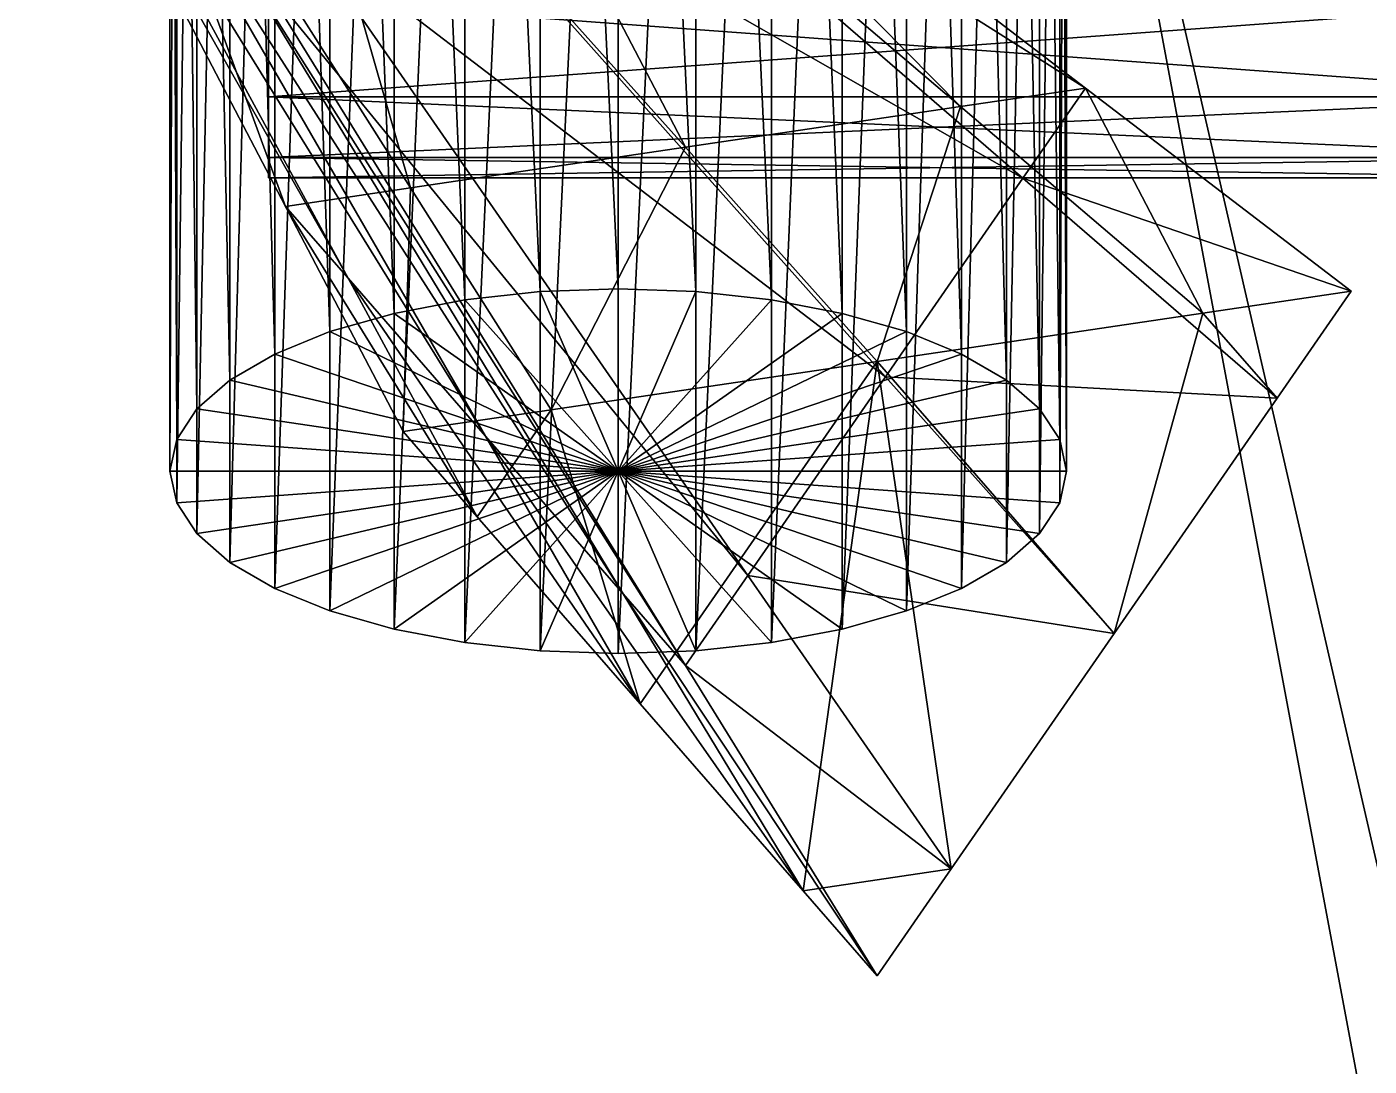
# Model space of a CAD drawing. Header units: metres. Extents: x -1.99 to 2.18, y -3.57 to 1.69.
# Drawn here: x -1.9039 to -1.6045, y 0.6739 to 0.9057 of the extents above; entities that cross this region are included whole.
import ezdxf

# ---------------------------------------------------------------- set-up
doc = ezdxf.new("R2010")
doc.units = ezdxf.units.M

msp = doc.modelspace()

# ---------------------------------------------------------------- linework, layer by layer
at = {"layer": 'Cylinder'}
for points in [[(-1.85, 1.172, 0), (-1.85, 0.89009, -0.10261), (-1.85, 0.91219, -0.15)], [(-1.85, 1.172, 0), (-1.85, 0.89009, -0.10261), (-1.85, 1.172, 0)], [(-1.85, 1.172, 0), (-1.85, 0.87656, -0.05209), (-1.85, 0.89009, -0.10261)], [(-1.85, 1.172, 0), (-1.85, 0.87656, -0.05209), (-1.85, 1.172, 0)], [(-1.85, 1.172, 0), (-1.85, 0.872, 0), (-1.85, 0.87656, -0.05209)], [(-1.85, 1.172, 0), (-1.85, 0.872, 0), (-1.85, 1.172, 0)], [(-1.85, 1.172, 0), (-1.85, 0.87656, 0.05209), (-1.85, 0.872, 0)], [(-1.85, 1.172, 0), (-1.85, 0.87656, 0.05209), (-1.85, 1.172, 0)], [(-1.85, 1.172, 0), (-1.85, 0.89009, 0.10261), (-1.85, 0.87656, 0.05209)], [(-1.85, 1.172, 0), (-1.85, 0.89009, 0.10261), (-1.85, 1.172, 0)], [(-1.85, 1.172, 0), (-1.85, 0.91219, 0.15), (-1.85, 0.89009, 0.10261)], [(-1.85, 0.89009, -0.10261), (-1.85, 0.91219, -0.15), (-1.85, 0.91219, -0.15)], [(-1.85, 0.89009, -0.10261), (-1.85, 0.89009, -0.10261), (-1.85, 0.91219, -0.15)], [(-1.85, 0.89009, -0.10261), (-1.55, 0.91219, -0.15), (-1.85, 0.91219, -0.15)], [(-1.85, 0.89009, -0.10261), (-1.55, 0.89009, -0.10261), (-1.55, 0.91219, -0.15)], [(-1.85, 0.91219, 0.15), (-1.85, 0.89009, 0.10261), (-1.85, 0.89009, 0.10261)], [(-1.85, 0.91219, 0.15), (-1.85, 0.91219, 0.15), (-1.85, 0.89009, 0.10261)], [(-1.85, 0.91219, 0.15), (-1.55, 0.89009, 0.10261), (-1.85, 0.89009, 0.10261)], [(-1.85, 0.91219, 0.15), (-1.55, 0.91219, 0.15), (-1.55, 0.89009, 0.10261)], [(-1.85, 0.87656, -0.05209), (-1.85, 0.89009, -0.10261), (-1.85, 0.89009, -0.10261)], [(-1.85, 0.87656, -0.05209), (-1.85, 0.87656, -0.05209), (-1.85, 0.89009, -0.10261)], [(-1.85, 0.87656, -0.05209), (-1.55, 0.89009, -0.10261), (-1.85, 0.89009, -0.10261)], [(-1.85, 0.87656, -0.05209), (-1.55, 0.87656, -0.05209), (-1.55, 0.89009, -0.10261)], [(-1.85, 0.89009, 0.10261), (-1.85, 0.87656, 0.05209), (-1.85, 0.87656, 0.05209)], [(-1.85, 0.89009, 0.10261), (-1.85, 0.89009, 0.10261), (-1.85, 0.87656, 0.05209)], [(-1.85, 0.89009, 0.10261), (-1.55, 0.87656, 0.05209), (-1.85, 0.87656, 0.05209)], [(-1.85, 0.89009, 0.10261), (-1.55, 0.89009, 0.10261), (-1.55, 0.87656, 0.05209)], [(-1.85, 0.872, 0), (-1.85, 0.87656, -0.05209), (-1.85, 0.87656, -0.05209)], [(-1.85, 0.872, 0), (-1.85, 0.872, 0), (-1.85, 0.87656, -0.05209)], [(-1.85, 0.872, 0), (-1.55, 0.87656, -0.05209), (-1.85, 0.87656, -0.05209)], [(-1.85, 0.872, 0), (-1.55, 0.872, 0), (-1.55, 0.87656, -0.05209)], [(-1.85, 0.87656, 0.05209), (-1.85, 0.872, 0), (-1.85, 0.872, 0)], [(-1.85, 0.87656, 0.05209), (-1.85, 0.87656, 0.05209), (-1.85, 0.872, 0)], [(-1.85, 0.87656, 0.05209), (-1.55, 0.872, 0), (-1.85, 0.872, 0)], [(-1.85, 0.87656, 0.05209), (-1.55, 0.87656, 0.05209), (-1.55, 0.872, 0)]]:
    msp.add_3dface(points, dxfattribs=at)
at = {"layer": 'Cylinder 1'}
for points in [[(-1.772, 0.84725, -0.25405), (-1.772, 1.21267, -0.09135), (-1.78937, 1.21205, -0.08997)], [(-1.75464, 0.84664, -0.25266), (-1.772, 1.21267, -0.09135), (-1.772, 0.84725, -0.25405)], [(-1.75464, 0.84664, -0.25266), (-1.75464, 1.21205, -0.08997), (-1.772, 1.21267, -0.09135)], [(-1.8062, 0.8448, -0.24854), (-1.8062, 1.21022, -0.08585), (-1.822, 1.20722, -0.07912)], [(-1.78937, 0.84664, -0.25266), (-1.78937, 1.21205, -0.08997), (-1.8062, 1.21022, -0.08585)], [(-1.78937, 0.84664, -0.25266), (-1.8062, 1.21022, -0.08585), (-1.8062, 0.8448, -0.24854)], [(-1.772, 0.84725, -0.25405), (-1.78937, 1.21205, -0.08997), (-1.78937, 0.84664, -0.25266)], [(-1.7378, 0.8448, -0.24854), (-1.75464, 1.21205, -0.08997), (-1.75464, 0.84664, -0.25266)], [(-1.7378, 0.8448, -0.24854), (-1.7378, 1.21022, -0.08585), (-1.75464, 1.21205, -0.08997)], [(-1.722, 0.8418, -0.24181), (-1.7378, 1.21022, -0.08585), (-1.7378, 0.8448, -0.24854)], [(-1.722, 0.8418, -0.24181), (-1.722, 1.20722, -0.07912), (-1.7378, 1.21022, -0.08585)], [(-1.822, 0.8418, -0.24181), (-1.822, 1.20722, -0.07912), (-1.83628, 1.20316, -0.06998)], [(-1.8062, 0.8448, -0.24854), (-1.822, 1.20722, -0.07912), (-1.822, 0.8418, -0.24181)], [(-1.70772, 0.83774, -0.23268), (-1.722, 1.20722, -0.07912), (-1.722, 0.8418, -0.24181)], [(-1.70772, 0.83774, -0.23268), (-1.70772, 1.20316, -0.06998), (-1.722, 1.20722, -0.07912)], [(-1.83628, 0.83774, -0.23268), (-1.83628, 1.20316, -0.06998), (-1.84861, 1.19814, -0.05872)], [(-1.822, 0.8418, -0.24181), (-1.83628, 1.20316, -0.06998), (-1.83628, 0.83774, -0.23268)], [(-1.6954, 0.83273, -0.22142), (-1.70772, 1.20316, -0.06998), (-1.70772, 0.83774, -0.23268)], [(-1.6954, 0.83273, -0.22142), (-1.6954, 1.19814, -0.05872), (-1.70772, 1.20316, -0.06998)], [(-1.84861, 0.83273, -0.22142), (-1.84861, 1.19814, -0.05872), (-1.8586, 1.19234, -0.04568)], [(-1.83628, 0.83774, -0.23268), (-1.84861, 1.19814, -0.05872), (-1.84861, 0.83273, -0.22142)], [(-1.6854, 0.82692, -0.20837), (-1.6954, 1.19814, -0.05872), (-1.6954, 0.83273, -0.22142)], [(-1.6854, 0.82692, -0.20837), (-1.6854, 1.19234, -0.04568), (-1.6954, 1.19814, -0.05872)], [(-1.8586, 0.82692, -0.20837), (-1.8586, 1.19234, -0.04568), (-1.86597, 1.18591, -0.03125)], [(-1.84861, 0.83273, -0.22142), (-1.8586, 1.19234, -0.04568), (-1.8586, 0.82692, -0.20837)], [(-1.67803, 0.82049, -0.19394), (-1.6854, 1.19234, -0.04568), (-1.6854, 0.82692, -0.20837)], [(-1.67803, 0.82049, -0.19394), (-1.67803, 1.18591, -0.03125), (-1.6854, 1.19234, -0.04568)], [(-1.86597, 0.82049, -0.19394), (-1.86597, 1.18591, -0.03125), (-1.87048, 1.17906, -0.01586)], [(-1.8586, 0.82692, -0.20837), (-1.86597, 1.18591, -0.03125), (-1.86597, 0.82049, -0.19394)], [(-1.67352, 0.81364, -0.17856), (-1.67803, 1.18591, -0.03125), (-1.67803, 0.82049, -0.19394)], [(-1.67352, 0.81364, -0.17856), (-1.67352, 1.17906, -0.01586), (-1.67803, 1.18591, -0.03125)], [(-1.87048, 0.81364, -0.17856), (-1.87048, 1.17906, -0.01586), (-1.872, 1.172, 0)], [(-1.86597, 0.82049, -0.19394), (-1.87048, 1.17906, -0.01586), (-1.87048, 0.81364, -0.17856)], [(-1.672, 0.80658, -0.16269), (-1.67352, 1.17906, -0.01586), (-1.67352, 0.81364, -0.17856)], [(-1.672, 0.80658, -0.16269), (-1.672, 1.172, 0), (-1.67352, 1.17906, -0.01586)], [(-1.872, 0.80658, -0.16269), (-1.872, 1.172, 0), (-1.87048, 1.16494, 0.01586)], [(-1.87048, 0.81364, -0.17856), (-1.872, 1.172, 0), (-1.872, 0.80658, -0.16269)], [(-1.67352, 0.79952, -0.14683), (-1.672, 1.172, 0), (-1.672, 0.80658, -0.16269)], [(-1.67352, 0.79952, -0.14683), (-1.67352, 1.16494, 0.01586), (-1.672, 1.172, 0)], [(-1.872, 0.80658, -0.16269), (-1.87048, 1.16494, 0.01586), (-1.87048, 0.79952, -0.14683)], [(-1.87048, 0.79952, -0.14683), (-1.87048, 1.16494, 0.01586), (-1.86597, 1.15809, 0.03125)], [(-1.67803, 0.79267, -0.13145), (-1.67352, 1.16494, 0.01586), (-1.67352, 0.79952, -0.14683)], [(-1.67803, 0.79267, -0.13145), (-1.67803, 1.15809, 0.03125), (-1.67352, 1.16494, 0.01586)], [(-1.87048, 0.79952, -0.14683), (-1.86597, 1.15809, 0.03125), (-1.86597, 0.79267, -0.13145)], [(-1.86597, 0.79267, -0.13145), (-1.86597, 1.15809, 0.03125), (-1.8586, 1.15166, 0.04568)], [(-1.6854, 0.78624, -0.11702), (-1.67803, 1.15809, 0.03125), (-1.67803, 0.79267, -0.13145)], [(-1.6854, 0.78624, -0.11702), (-1.6854, 1.15166, 0.04568), (-1.67803, 1.15809, 0.03125)], [(-1.86597, 0.79267, -0.13145), (-1.8586, 1.15166, 0.04568), (-1.8586, 0.78624, -0.11702)], [(-1.8586, 0.78624, -0.11702), (-1.8586, 1.15166, 0.04568), (-1.84861, 1.14585, 0.05872)], [(-1.6954, 0.78044, -0.10397), (-1.6854, 1.15166, 0.04568), (-1.6854, 0.78624, -0.11702)], [(-1.6954, 0.78044, -0.10397), (-1.6954, 1.14585, 0.05872), (-1.6854, 1.15166, 0.04568)], [(-1.8586, 0.78624, -0.11702), (-1.84861, 1.14585, 0.05872), (-1.84861, 0.78044, -0.10397)], [(-1.84861, 0.78044, -0.10397), (-1.84861, 1.14585, 0.05872), (-1.83628, 1.14084, 0.06998)], [(-1.70772, 0.77542, -0.09271), (-1.6954, 1.14585, 0.05872), (-1.6954, 0.78044, -0.10397)], [(-1.70772, 0.77542, -0.09271), (-1.70772, 1.14084, 0.06998), (-1.6954, 1.14585, 0.05872)], [(-1.84861, 0.78044, -0.10397), (-1.83628, 1.14084, 0.06998), (-1.83628, 0.77542, -0.09271)], [(-1.83628, 0.77542, -0.09271), (-1.83628, 1.14084, 0.06998), (-1.822, 1.13677, 0.07912)], [(-1.722, 0.77136, -0.08358), (-1.70772, 1.14084, 0.06998), (-1.70772, 0.77542, -0.09271)], [(-1.722, 0.77136, -0.08358), (-1.722, 1.13677, 0.07912), (-1.70772, 1.14084, 0.06998)], [(-1.83628, 0.77542, -0.09271), (-1.822, 1.13677, 0.07912), (-1.822, 0.77136, -0.08358)], [(-1.822, 0.77136, -0.08358), (-1.822, 1.13677, 0.07912), (-1.8062, 1.13378, 0.08585)], [(-1.7378, 0.76836, -0.07685), (-1.722, 1.13677, 0.07912), (-1.722, 0.77136, -0.08358)], [(-1.7378, 0.76836, -0.07685), (-1.7378, 1.13378, 0.08585), (-1.722, 1.13677, 0.07912)], [(-1.822, 0.77136, -0.08358), (-1.8062, 1.13378, 0.08585), (-1.8062, 0.76836, -0.07685)], [(-1.8062, 0.76836, -0.07685), (-1.8062, 1.13378, 0.08585), (-1.78937, 1.13194, 0.08997)], [(-1.8062, 0.76836, -0.07685), (-1.78937, 1.13194, 0.08997), (-1.78937, 0.76652, -0.07273)], [(-1.78937, 0.76652, -0.07273), (-1.78937, 1.13194, 0.08997), (-1.772, 1.13133, 0.09135)], [(-1.772, 0.76591, -0.07134), (-1.75464, 1.13194, 0.08997), (-1.75464, 0.76652, -0.07273)], [(-1.772, 0.76591, -0.07134), (-1.772, 1.13133, 0.09135), (-1.75464, 1.13194, 0.08997)], [(-1.75464, 0.76652, -0.07273), (-1.7378, 1.13378, 0.08585), (-1.7378, 0.76836, -0.07685)], [(-1.75464, 0.76652, -0.07273), (-1.75464, 1.13194, 0.08997), (-1.7378, 1.13378, 0.08585)], [(-1.78937, 0.76652, -0.07273), (-1.772, 1.13133, 0.09135), (-1.772, 0.76591, -0.07134)], [(-1.772, 0.80658, -0.16269), (-1.8062, 0.8448, -0.24854), (-1.822, 0.8418, -0.24181)], [(-1.8062, 0.8448, -0.24854), (-1.822, 0.8418, -0.24181), (-1.822, 0.8418, -0.24181)], [(-1.8062, 0.8448, -0.24854), (-1.8062, 0.8448, -0.24854), (-1.822, 0.8418, -0.24181)], [(-1.772, 0.80658, -0.16269), (-1.78937, 0.84664, -0.25266), (-1.8062, 0.8448, -0.24854)], [(-1.78937, 0.84664, -0.25266), (-1.8062, 0.8448, -0.24854), (-1.8062, 0.8448, -0.24854)], [(-1.78937, 0.84664, -0.25266), (-1.78937, 0.84664, -0.25266), (-1.8062, 0.8448, -0.24854)], [(-1.772, 0.80658, -0.16269), (-1.8062, 0.8448, -0.24854), (-1.772, 0.80658, -0.16269)], [(-1.772, 0.80658, -0.16269), (-1.772, 0.84725, -0.25405), (-1.78937, 0.84664, -0.25266)], [(-1.772, 0.84725, -0.25405), (-1.78937, 0.84664, -0.25266), (-1.78937, 0.84664, -0.25266)], [(-1.772, 0.84725, -0.25405), (-1.772, 0.84725, -0.25405), (-1.78937, 0.84664, -0.25266)], [(-1.772, 0.80658, -0.16269), (-1.78937, 0.84664, -0.25266), (-1.772, 0.80658, -0.16269)], [(-1.772, 0.80658, -0.16269), (-1.772, 0.84725, -0.25405), (-1.772, 0.80658, -0.16269)], [(-1.772, 0.80658, -0.16269), (-1.75464, 0.84664, -0.25266), (-1.772, 0.84725, -0.25405)], [(-1.75464, 0.84664, -0.25266), (-1.772, 0.84725, -0.25405), (-1.772, 0.84725, -0.25405)], [(-1.75464, 0.84664, -0.25266), (-1.75464, 0.84664, -0.25266), (-1.772, 0.84725, -0.25405)], [(-1.772, 0.80658, -0.16269), (-1.75464, 0.84664, -0.25266), (-1.772, 0.80658, -0.16269)], [(-1.772, 0.80658, -0.16269), (-1.7378, 0.8448, -0.24854), (-1.75464, 0.84664, -0.25266)], [(-1.772, 0.80658, -0.16269), (-1.7378, 0.8448, -0.24854), (-1.772, 0.80658, -0.16269)], [(-1.772, 0.80658, -0.16269), (-1.722, 0.8418, -0.24181), (-1.7378, 0.8448, -0.24854)], [(-1.7378, 0.8448, -0.24854), (-1.75464, 0.84664, -0.25266), (-1.75464, 0.84664, -0.25266)], [(-1.7378, 0.8448, -0.24854), (-1.7378, 0.8448, -0.24854), (-1.75464, 0.84664, -0.25266)], [(-1.722, 0.8418, -0.24181), (-1.7378, 0.8448, -0.24854), (-1.7378, 0.8448, -0.24854)], [(-1.722, 0.8418, -0.24181), (-1.722, 0.8418, -0.24181), (-1.7378, 0.8448, -0.24854)], [(-1.772, 0.80658, -0.16269), (-1.822, 0.8418, -0.24181), (-1.83628, 0.83774, -0.23268)], [(-1.822, 0.8418, -0.24181), (-1.83628, 0.83774, -0.23268), (-1.83628, 0.83774, -0.23268)], [(-1.822, 0.8418, -0.24181), (-1.822, 0.8418, -0.24181), (-1.83628, 0.83774, -0.23268)], [(-1.772, 0.80658, -0.16269), (-1.822, 0.8418, -0.24181), (-1.772, 0.80658, -0.16269)], [(-1.772, 0.80658, -0.16269), (-1.722, 0.8418, -0.24181), (-1.772, 0.80658, -0.16269)], [(-1.772, 0.80658, -0.16269), (-1.70772, 0.83774, -0.23268), (-1.722, 0.8418, -0.24181)], [(-1.70772, 0.83774, -0.23268), (-1.722, 0.8418, -0.24181), (-1.722, 0.8418, -0.24181)], [(-1.70772, 0.83774, -0.23268), (-1.70772, 0.83774, -0.23268), (-1.722, 0.8418, -0.24181)], [(-1.772, 0.80658, -0.16269), (-1.83628, 0.83774, -0.23268), (-1.84861, 0.83273, -0.22142)], [(-1.83628, 0.83774, -0.23268), (-1.84861, 0.83273, -0.22142), (-1.84861, 0.83273, -0.22142)], [(-1.83628, 0.83774, -0.23268), (-1.83628, 0.83774, -0.23268), (-1.84861, 0.83273, -0.22142)], [(-1.772, 0.80658, -0.16269), (-1.83628, 0.83774, -0.23268), (-1.772, 0.80658, -0.16269)], [(-1.772, 0.80658, -0.16269), (-1.70772, 0.83774, -0.23268), (-1.772, 0.80658, -0.16269)], [(-1.772, 0.80658, -0.16269), (-1.6954, 0.83273, -0.22142), (-1.70772, 0.83774, -0.23268)], [(-1.6954, 0.83273, -0.22142), (-1.70772, 0.83774, -0.23268), (-1.70772, 0.83774, -0.23268)], [(-1.6954, 0.83273, -0.22142), (-1.6954, 0.83273, -0.22142), (-1.70772, 0.83774, -0.23268)], [(-1.772, 0.80658, -0.16269), (-1.84861, 0.83273, -0.22142), (-1.8586, 0.82692, -0.20837)], [(-1.84861, 0.83273, -0.22142), (-1.8586, 0.82692, -0.20837), (-1.8586, 0.82692, -0.20837)], [(-1.84861, 0.83273, -0.22142), (-1.84861, 0.83273, -0.22142), (-1.8586, 0.82692, -0.20837)], [(-1.772, 0.80658, -0.16269), (-1.84861, 0.83273, -0.22142), (-1.772, 0.80658, -0.16269)], [(-1.772, 0.80658, -0.16269), (-1.6954, 0.83273, -0.22142), (-1.772, 0.80658, -0.16269)], [(-1.772, 0.80658, -0.16269), (-1.6854, 0.82692, -0.20837), (-1.6954, 0.83273, -0.22142)], [(-1.6854, 0.82692, -0.20837), (-1.6954, 0.83273, -0.22142), (-1.6954, 0.83273, -0.22142)], [(-1.6854, 0.82692, -0.20837), (-1.6854, 0.82692, -0.20837), (-1.6954, 0.83273, -0.22142)], [(-1.772, 0.80658, -0.16269), (-1.8586, 0.82692, -0.20837), (-1.86597, 0.82049, -0.19394)], [(-1.8586, 0.82692, -0.20837), (-1.86597, 0.82049, -0.19394), (-1.86597, 0.82049, -0.19394)], [(-1.8586, 0.82692, -0.20837), (-1.8586, 0.82692, -0.20837), (-1.86597, 0.82049, -0.19394)], [(-1.772, 0.80658, -0.16269), (-1.8586, 0.82692, -0.20837), (-1.772, 0.80658, -0.16269)], [(-1.772, 0.80658, -0.16269), (-1.6854, 0.82692, -0.20837), (-1.772, 0.80658, -0.16269)], [(-1.772, 0.80658, -0.16269), (-1.67803, 0.82049, -0.19394), (-1.6854, 0.82692, -0.20837)], [(-1.67803, 0.82049, -0.19394), (-1.6854, 0.82692, -0.20837), (-1.6854, 0.82692, -0.20837)], [(-1.67803, 0.82049, -0.19394), (-1.67803, 0.82049, -0.19394), (-1.6854, 0.82692, -0.20837)], [(-1.772, 0.80658, -0.16269), (-1.86597, 0.82049, -0.19394), (-1.87048, 0.81364, -0.17856)], [(-1.86597, 0.82049, -0.19394), (-1.87048, 0.81364, -0.17856), (-1.87048, 0.81364, -0.17856)], [(-1.86597, 0.82049, -0.19394), (-1.86597, 0.82049, -0.19394), (-1.87048, 0.81364, -0.17856)], [(-1.772, 0.80658, -0.16269), (-1.86597, 0.82049, -0.19394), (-1.772, 0.80658, -0.16269)], [(-1.772, 0.80658, -0.16269), (-1.67803, 0.82049, -0.19394), (-1.772, 0.80658, -0.16269)], [(-1.772, 0.80658, -0.16269), (-1.67352, 0.81364, -0.17856), (-1.67803, 0.82049, -0.19394)], [(-1.67352, 0.81364, -0.17856), (-1.67803, 0.82049, -0.19394), (-1.67803, 0.82049, -0.19394)], [(-1.67352, 0.81364, -0.17856), (-1.67352, 0.81364, -0.17856), (-1.67803, 0.82049, -0.19394)], [(-1.772, 0.80658, -0.16269), (-1.87048, 0.81364, -0.17856), (-1.872, 0.80658, -0.16269)], [(-1.87048, 0.81364, -0.17856), (-1.872, 0.80658, -0.16269), (-1.872, 0.80658, -0.16269)], [(-1.87048, 0.81364, -0.17856), (-1.87048, 0.81364, -0.17856), (-1.872, 0.80658, -0.16269)], [(-1.772, 0.80658, -0.16269), (-1.87048, 0.81364, -0.17856), (-1.772, 0.80658, -0.16269)], [(-1.772, 0.80658, -0.16269), (-1.67352, 0.81364, -0.17856), (-1.772, 0.80658, -0.16269)], [(-1.772, 0.80658, -0.16269), (-1.672, 0.80658, -0.16269), (-1.67352, 0.81364, -0.17856)], [(-1.672, 0.80658, -0.16269), (-1.67352, 0.81364, -0.17856), (-1.67352, 0.81364, -0.17856)], [(-1.672, 0.80658, -0.16269), (-1.672, 0.80658, -0.16269), (-1.67352, 0.81364, -0.17856)], [(-1.772, 0.80658, -0.16269), (-1.872, 0.80658, -0.16269), (-1.87048, 0.79952, -0.14683)], [(-1.872, 0.80658, -0.16269), (-1.87048, 0.79952, -0.14683), (-1.87048, 0.79952, -0.14683)], [(-1.872, 0.80658, -0.16269), (-1.872, 0.80658, -0.16269), (-1.87048, 0.79952, -0.14683)], [(-1.772, 0.80658, -0.16269), (-1.872, 0.80658, -0.16269), (-1.772, 0.80658, -0.16269)], [(-1.772, 0.80658, -0.16269), (-1.87048, 0.79952, -0.14683), (-1.86597, 0.79267, -0.13145)], [(-1.772, 0.80658, -0.16269), (-1.87048, 0.79952, -0.14683), (-1.772, 0.80658, -0.16269)], [(-1.772, 0.80658, -0.16269), (-1.86597, 0.79267, -0.13145), (-1.772, 0.80658, -0.16269)], [(-1.772, 0.80658, -0.16269), (-1.86597, 0.79267, -0.13145), (-1.8586, 0.78624, -0.11702)], [(-1.772, 0.80658, -0.16269), (-1.8586, 0.78624, -0.11702), (-1.84861, 0.78044, -0.10397)], [(-1.772, 0.80658, -0.16269), (-1.8586, 0.78624, -0.11702), (-1.772, 0.80658, -0.16269)], [(-1.772, 0.80658, -0.16269), (-1.84861, 0.78044, -0.10397), (-1.83628, 0.77542, -0.09271)], [(-1.772, 0.80658, -0.16269), (-1.84861, 0.78044, -0.10397), (-1.772, 0.80658, -0.16269)], [(-1.772, 0.80658, -0.16269), (-1.83628, 0.77542, -0.09271), (-1.822, 0.77136, -0.08358)], [(-1.772, 0.80658, -0.16269), (-1.83628, 0.77542, -0.09271), (-1.772, 0.80658, -0.16269)], [(-1.772, 0.80658, -0.16269), (-1.822, 0.77136, -0.08358), (-1.8062, 0.76836, -0.07685)], [(-1.772, 0.80658, -0.16269), (-1.822, 0.77136, -0.08358), (-1.772, 0.80658, -0.16269)], [(-1.772, 0.80658, -0.16269), (-1.8062, 0.76836, -0.07685), (-1.78937, 0.76652, -0.07273)], [(-1.772, 0.80658, -0.16269), (-1.8062, 0.76836, -0.07685), (-1.772, 0.80658, -0.16269)], [(-1.772, 0.80658, -0.16269), (-1.78937, 0.76652, -0.07273), (-1.772, 0.76591, -0.07134)], [(-1.772, 0.80658, -0.16269), (-1.78937, 0.76652, -0.07273), (-1.772, 0.80658, -0.16269)], [(-1.772, 0.80658, -0.16269), (-1.672, 0.80658, -0.16269), (-1.772, 0.80658, -0.16269)], [(-1.772, 0.80658, -0.16269), (-1.67352, 0.79952, -0.14683), (-1.672, 0.80658, -0.16269)], [(-1.772, 0.80658, -0.16269), (-1.67352, 0.79952, -0.14683), (-1.772, 0.80658, -0.16269)], [(-1.772, 0.80658, -0.16269), (-1.67803, 0.79267, -0.13145), (-1.67352, 0.79952, -0.14683)], [(-1.772, 0.80658, -0.16269), (-1.67803, 0.79267, -0.13145), (-1.772, 0.80658, -0.16269)], [(-1.772, 0.80658, -0.16269), (-1.6854, 0.78624, -0.11702), (-1.67803, 0.79267, -0.13145)], [(-1.772, 0.80658, -0.16269), (-1.6854, 0.78624, -0.11702), (-1.772, 0.80658, -0.16269)], [(-1.772, 0.80658, -0.16269), (-1.6954, 0.78044, -0.10397), (-1.6854, 0.78624, -0.11702)], [(-1.772, 0.80658, -0.16269), (-1.6954, 0.78044, -0.10397), (-1.772, 0.80658, -0.16269)], [(-1.772, 0.80658, -0.16269), (-1.70772, 0.77542, -0.09271), (-1.6954, 0.78044, -0.10397)], [(-1.772, 0.80658, -0.16269), (-1.70772, 0.77542, -0.09271), (-1.772, 0.80658, -0.16269)], [(-1.772, 0.80658, -0.16269), (-1.722, 0.77136, -0.08358), (-1.70772, 0.77542, -0.09271)], [(-1.772, 0.80658, -0.16269), (-1.722, 0.77136, -0.08358), (-1.772, 0.80658, -0.16269)], [(-1.772, 0.80658, -0.16269), (-1.7378, 0.76836, -0.07685), (-1.722, 0.77136, -0.08358)], [(-1.772, 0.80658, -0.16269), (-1.7378, 0.76836, -0.07685), (-1.772, 0.80658, -0.16269)], [(-1.772, 0.80658, -0.16269), (-1.75464, 0.76652, -0.07273), (-1.7378, 0.76836, -0.07685)], [(-1.772, 0.80658, -0.16269), (-1.75464, 0.76652, -0.07273), (-1.772, 0.80658, -0.16269)], [(-1.772, 0.80658, -0.16269), (-1.772, 0.76591, -0.07134), (-1.75464, 0.76652, -0.07273)], [(-1.772, 0.80658, -0.16269), (-1.772, 0.76591, -0.07134), (-1.772, 0.80658, -0.16269)], [(-1.67352, 0.79952, -0.14683), (-1.672, 0.80658, -0.16269), (-1.672, 0.80658, -0.16269)], [(-1.67352, 0.79952, -0.14683), (-1.67352, 0.79952, -0.14683), (-1.672, 0.80658, -0.16269)], [(-1.87048, 0.79952, -0.14683), (-1.86597, 0.79267, -0.13145), (-1.86597, 0.79267, -0.13145)], [(-1.87048, 0.79952, -0.14683), (-1.87048, 0.79952, -0.14683), (-1.86597, 0.79267, -0.13145)], [(-1.67803, 0.79267, -0.13145), (-1.67352, 0.79952, -0.14683), (-1.67352, 0.79952, -0.14683)], [(-1.67803, 0.79267, -0.13145), (-1.67803, 0.79267, -0.13145), (-1.67352, 0.79952, -0.14683)], [(-1.86597, 0.79267, -0.13145), (-1.8586, 0.78624, -0.11702), (-1.8586, 0.78624, -0.11702)], [(-1.86597, 0.79267, -0.13145), (-1.86597, 0.79267, -0.13145), (-1.8586, 0.78624, -0.11702)], [(-1.6854, 0.78624, -0.11702), (-1.67803, 0.79267, -0.13145), (-1.67803, 0.79267, -0.13145)], [(-1.6854, 0.78624, -0.11702), (-1.6854, 0.78624, -0.11702), (-1.67803, 0.79267, -0.13145)], [(-1.8586, 0.78624, -0.11702), (-1.84861, 0.78044, -0.10397), (-1.84861, 0.78044, -0.10397)], [(-1.8586, 0.78624, -0.11702), (-1.8586, 0.78624, -0.11702), (-1.84861, 0.78044, -0.10397)], [(-1.6954, 0.78044, -0.10397), (-1.6854, 0.78624, -0.11702), (-1.6854, 0.78624, -0.11702)], [(-1.6954, 0.78044, -0.10397), (-1.6954, 0.78044, -0.10397), (-1.6854, 0.78624, -0.11702)], [(-1.84861, 0.78044, -0.10397), (-1.83628, 0.77542, -0.09271), (-1.83628, 0.77542, -0.09271)], [(-1.84861, 0.78044, -0.10397), (-1.84861, 0.78044, -0.10397), (-1.83628, 0.77542, -0.09271)], [(-1.70772, 0.77542, -0.09271), (-1.6954, 0.78044, -0.10397), (-1.6954, 0.78044, -0.10397)], [(-1.70772, 0.77542, -0.09271), (-1.70772, 0.77542, -0.09271), (-1.6954, 0.78044, -0.10397)], [(-1.83628, 0.77542, -0.09271), (-1.822, 0.77136, -0.08358), (-1.822, 0.77136, -0.08358)], [(-1.83628, 0.77542, -0.09271), (-1.83628, 0.77542, -0.09271), (-1.822, 0.77136, -0.08358)], [(-1.722, 0.77136, -0.08358), (-1.70772, 0.77542, -0.09271), (-1.70772, 0.77542, -0.09271)], [(-1.722, 0.77136, -0.08358), (-1.722, 0.77136, -0.08358), (-1.70772, 0.77542, -0.09271)], [(-1.822, 0.77136, -0.08358), (-1.8062, 0.76836, -0.07685), (-1.8062, 0.76836, -0.07685)], [(-1.822, 0.77136, -0.08358), (-1.822, 0.77136, -0.08358), (-1.8062, 0.76836, -0.07685)], [(-1.7378, 0.76836, -0.07685), (-1.722, 0.77136, -0.08358), (-1.722, 0.77136, -0.08358)], [(-1.7378, 0.76836, -0.07685), (-1.7378, 0.76836, -0.07685), (-1.722, 0.77136, -0.08358)], [(-1.8062, 0.76836, -0.07685), (-1.78937, 0.76652, -0.07273), (-1.78937, 0.76652, -0.07273)], [(-1.8062, 0.76836, -0.07685), (-1.8062, 0.76836, -0.07685), (-1.78937, 0.76652, -0.07273)], [(-1.78937, 0.76652, -0.07273), (-1.772, 0.76591, -0.07134), (-1.772, 0.76591, -0.07134)], [(-1.78937, 0.76652, -0.07273), (-1.78937, 0.76652, -0.07273), (-1.772, 0.76591, -0.07134)], [(-1.772, 0.76591, -0.07134), (-1.75464, 0.76652, -0.07273), (-1.75464, 0.76652, -0.07273)], [(-1.772, 0.76591, -0.07134), (-1.772, 0.76591, -0.07134), (-1.75464, 0.76652, -0.07273)], [(-1.75464, 0.76652, -0.07273), (-1.7378, 0.76836, -0.07685), (-1.7378, 0.76836, -0.07685)], [(-1.75464, 0.76652, -0.07273), (-1.75464, 0.76652, -0.07273), (-1.7378, 0.76836, -0.07685)]]:
    msp.add_3dface(points, dxfattribs=at)
at = {"layer": 'Pyramid 2'}
for points in [[(-1.79819, 0.99177, -0.33902), (-1.69566, 0.88792, -0.10576), (-1.8147, 0.98933, -0.33353)], [(-1.80644, 0.97984, -0.34104), (-1.66779, 0.89205, -0.11503), (-1.79819, 0.99177, -0.33902)], [(-1.79819, 0.99177, -0.33902), (-1.66779, 0.89205, -0.11503), (-1.69566, 0.88792, -0.10576)], [(-1.8147, 0.98933, -0.33353), (-1.75699, 0.87884, -0.08537), (-1.85104, 0.98395, -0.32145)], [(-1.8147, 0.98933, -0.33353), (-1.69566, 0.88792, -0.10576), (-1.75699, 0.87884, -0.08537)], [(-1.85104, 0.98395, -0.32145), (-1.81831, 0.86976, -0.06498), (-1.88738, 0.97857, -0.30936)], [(-1.85104, 0.98395, -0.32145), (-1.75699, 0.87884, -0.08537), (-1.81831, 0.86976, -0.06498)], [(-1.82461, 0.9536, -0.34549), (-1.68173, 0.87192, -0.11844), (-1.80644, 0.97984, -0.34104)], [(-1.80644, 0.97984, -0.34104), (-1.68173, 0.87192, -0.11844), (-1.66779, 0.89205, -0.11503)], [(-1.88738, 0.97857, -0.30936), (-1.84619, 0.86564, -0.05571), (-1.9039, 0.97612, -0.30387)], [(-1.9039, 0.97612, -0.30387), (-1.83225, 0.84963, -0.06839), (-1.89564, 0.96664, -0.31138)], [(-1.9039, 0.97612, -0.30387), (-1.84619, 0.86564, -0.05571), (-1.83225, 0.84963, -0.06839)], [(-1.88738, 0.97857, -0.30936), (-1.81831, 0.86976, -0.06498), (-1.84619, 0.86564, -0.05571)], [(-1.89564, 0.96664, -0.31138), (-1.80159, 0.81443, -0.09628), (-1.87747, 0.94578, -0.32791)], [(-1.89564, 0.96664, -0.31138), (-1.83225, 0.84963, -0.06839), (-1.80159, 0.81443, -0.09628)], [(-1.84278, 0.92736, -0.34993), (-1.71239, 0.82763, -0.12594), (-1.82461, 0.9536, -0.34549)], [(-1.82461, 0.9536, -0.34549), (-1.71239, 0.82763, -0.12594), (-1.68173, 0.87192, -0.11844)], [(-1.87747, 0.94578, -0.32791), (-1.77092, 0.77922, -0.12417), (-1.8593, 0.92491, -0.34444)], [(-1.87747, 0.94578, -0.32791), (-1.80159, 0.81443, -0.09628), (-1.77092, 0.77922, -0.12417)], [(-1.85104, 0.91543, -0.35195), (-1.74305, 0.78335, -0.13344), (-1.84278, 0.92736, -0.34993)], [(-1.84278, 0.92736, -0.34993), (-1.74305, 0.78335, -0.13344), (-1.71239, 0.82763, -0.12594)], [(-1.8593, 0.92491, -0.34444), (-1.75699, 0.76322, -0.13685), (-1.85104, 0.91543, -0.35195)], [(-1.8593, 0.92491, -0.34444), (-1.77092, 0.77922, -0.12417), (-1.75699, 0.76322, -0.13685)], [(-1.85104, 0.91543, -0.35195), (-1.75699, 0.76322, -0.13685), (-1.74305, 0.78335, -0.13344)], [(-1.66779, 0.89205, -0.11503), (-1.64156, 0.84182, -0.00223), (-1.69566, 0.88792, -0.10576)], [(-1.68173, 0.87192, -0.11844), (-1.60852, 0.84671, -0.01322), (-1.66779, 0.89205, -0.11503)], [(-1.66779, 0.89205, -0.11503), (-1.60852, 0.84671, -0.01322), (-1.64156, 0.84182, -0.00223)], [(-1.69566, 0.88792, -0.10576), (-1.71424, 0.83106, 0.02194), (-1.75699, 0.87884, -0.08537)], [(-1.69566, 0.88792, -0.10576), (-1.64156, 0.84182, -0.00223), (-1.71424, 0.83106, 0.02194)], [(-1.75699, 0.87884, -0.08537), (-1.78691, 0.82031, 0.0461), (-1.81831, 0.86976, -0.06498)], [(-1.75699, 0.87884, -0.08537), (-1.71424, 0.83106, 0.02194), (-1.78691, 0.82031, 0.0461)], [(-1.71239, 0.82763, -0.12594), (-1.62504, 0.82286, -0.01726), (-1.68173, 0.87192, -0.11844)], [(-1.68173, 0.87192, -0.11844), (-1.62504, 0.82286, -0.01726), (-1.60852, 0.84671, -0.01322)], [(-1.81831, 0.86976, -0.06498), (-1.81995, 0.81541, 0.05709), (-1.84619, 0.86564, -0.05571)], [(-1.81831, 0.86976, -0.06498), (-1.78691, 0.82031, 0.0461), (-1.81995, 0.81541, 0.05709)], [(-1.84619, 0.86564, -0.05571), (-1.80343, 0.79645, 0.04206), (-1.83225, 0.84963, -0.06839)], [(-1.84619, 0.86564, -0.05571), (-1.81995, 0.81541, 0.05709), (-1.80343, 0.79645, 0.04206)], [(-1.83225, 0.84963, -0.06839), (-1.76709, 0.75472, 0.00901), (-1.80159, 0.81443, -0.09628)], [(-1.83225, 0.84963, -0.06839), (-1.80343, 0.79645, 0.04206), (-1.76709, 0.75472, 0.00901)], [(-1.64156, 0.84182, -0.00223), (-1.60852, 0.84671, -0.01322), (-1.62504, 0.82286, -0.01726)], [(-1.71424, 0.83106, 0.02194), (-1.64156, 0.84182, -0.00223), (-1.66138, 0.77037, -0.02615)], [(-1.66138, 0.77037, -0.02615), (-1.64156, 0.84182, -0.00223), (-1.62504, 0.82286, -0.01726)], [(-1.76709, 0.75472, 0.00901), (-1.78691, 0.82031, 0.0461), (-1.71424, 0.83106, 0.02194)], [(-1.71424, 0.83106, 0.02194), (-1.73075, 0.713, -0.02405), (-1.76709, 0.75472, 0.00901)], [(-1.69772, 0.71789, -0.03503), (-1.73075, 0.713, -0.02405), (-1.71424, 0.83106, 0.02194)], [(-1.69772, 0.71789, -0.03503), (-1.71424, 0.83106, 0.02194), (-1.66138, 0.77037, -0.02615)], [(-1.74305, 0.78335, -0.13344), (-1.66138, 0.77037, -0.02615), (-1.71239, 0.82763, -0.12594)], [(-1.71239, 0.82763, -0.12594), (-1.66138, 0.77037, -0.02615), (-1.62504, 0.82286, -0.01726)], [(-1.80343, 0.79645, 0.04206), (-1.81995, 0.81541, 0.05709), (-1.78691, 0.82031, 0.0461)], [(-1.78691, 0.82031, 0.0461), (-1.76709, 0.75472, 0.00901), (-1.80343, 0.79645, 0.04206)], [(-1.80159, 0.81443, -0.09628), (-1.73075, 0.713, -0.02405), (-1.77092, 0.77922, -0.12417)], [(-1.80159, 0.81443, -0.09628), (-1.76709, 0.75472, 0.00901), (-1.73075, 0.713, -0.02405)], [(-1.75699, 0.76322, -0.13685), (-1.69772, 0.71789, -0.03503), (-1.74305, 0.78335, -0.13344)], [(-1.74305, 0.78335, -0.13344), (-1.69772, 0.71789, -0.03503), (-1.66138, 0.77037, -0.02615)], [(-1.77092, 0.77922, -0.12417), (-1.71424, 0.69403, -0.03908), (-1.75699, 0.76322, -0.13685)], [(-1.77092, 0.77922, -0.12417), (-1.73075, 0.713, -0.02405), (-1.71424, 0.69403, -0.03908)], [(-1.75699, 0.76322, -0.13685), (-1.71424, 0.69403, -0.03908), (-1.69772, 0.71789, -0.03503)], [(-1.73075, 0.713, -0.02405), (-1.69772, 0.71789, -0.03503), (-1.71424, 0.69403, -0.03908)]]:
    msp.add_3dface(points, dxfattribs=at)
at = {"layer": 'Pyramid 6'}
for points in [[(-1.48125, 0, 0), (-1.67461, 1.03125, 0), (-1.60045, 1.03125, 0.11124)], [(-1.43731, 0, -0.06592), (-1.67461, 1.03125, 0), (-1.48125, 0, 0)], [(-1.43731, 0, -0.06592), (-1.60045, 1.03125, -0.11124), (-1.67461, 1.03125, 0)]]:
    msp.add_3dface(points, dxfattribs=at)

doc.saveas('drawing.dxf')
